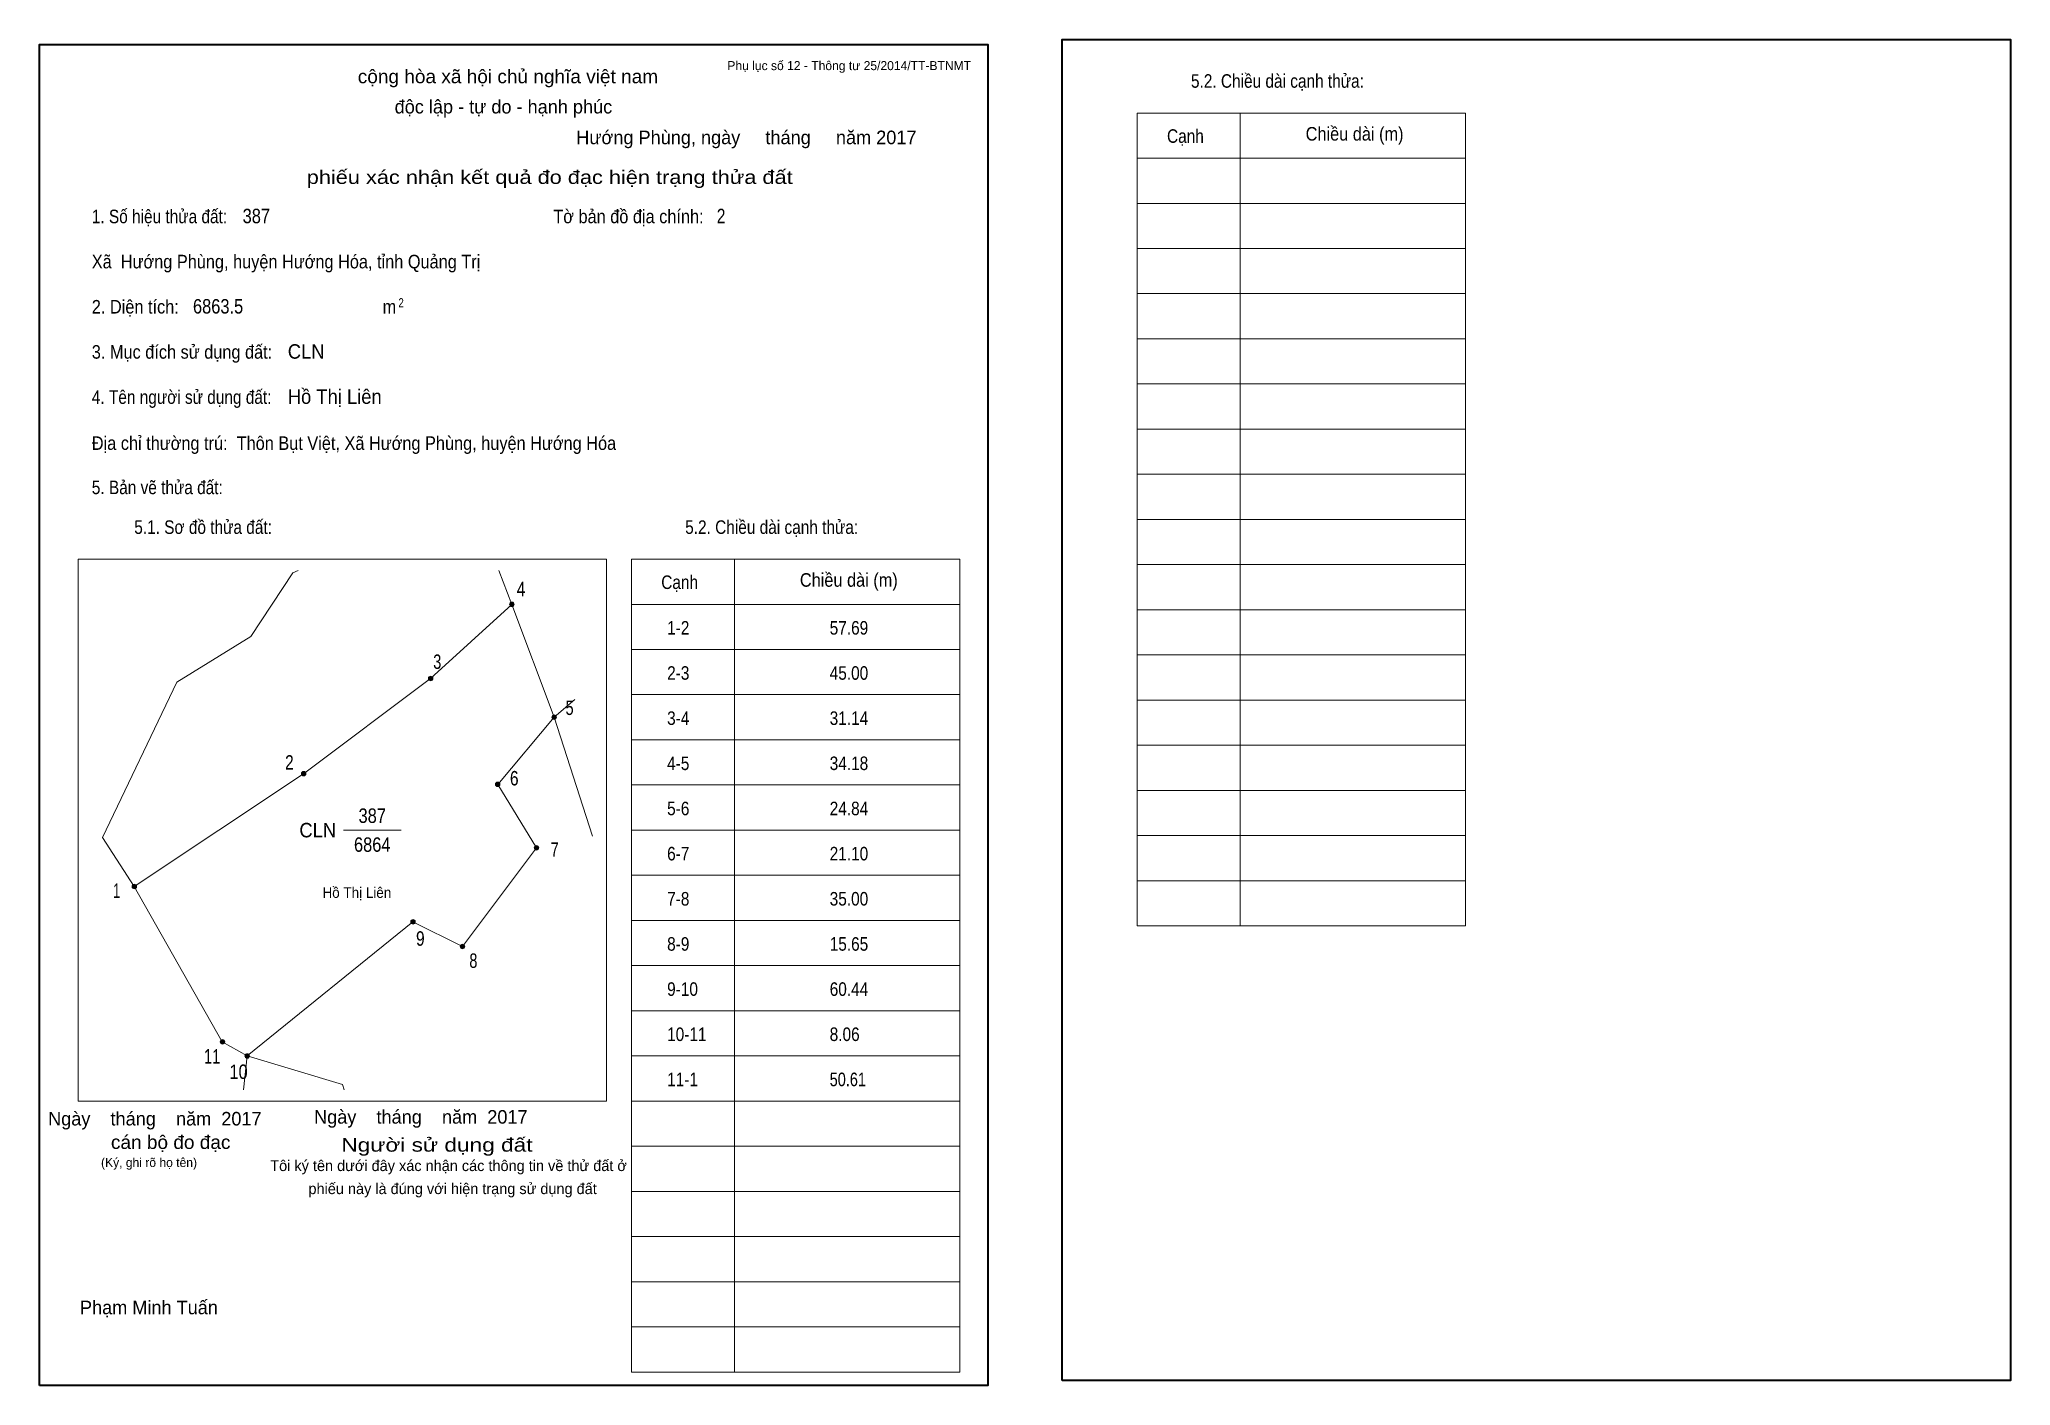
# Model space of a CAD drawing. Header units: centimetres. Extents: x 0 to 43.6, y 0 to 29.8.
import ezdxf
from ezdxf.enums import TextEntityAlignment as Align

# ---------------------------------------------------------------- set-up
doc = ezdxf.new("R2010")
doc.units = ezdxf.units.CM
doc.header["$LTSCALE"] = 0.12
for name, color, linetype in [('30', 7, 'Continuous'), ('34', 7, 'Continuous'), ('62', 7, 'Continuous')]:
    doc.layers.add(name, color=color, linetype=linetype)
for name, color, linetype, lineweight in [('32', 7, 'Continuous', 13), ('33', 7, 'Continuous', 13), ('61', 7, 'Continuous', 13), ('63', 7, 'Continuous', 13)]:
    doc.layers.add(name, color=color, linetype=linetype, lineweight=lineweight)

msp = doc.modelspace()

# ---------------------------------------------------------------- hatches: boundary and pattern name
at = {"layer": '32'}
for points in [[(10.5109, 17.3, 1), (10.4109, 17.3, 1)], [(8.7141, 15.6594, 1), (8.6141, 15.6594, 1)], [(11.4484, 14.8, 1), (11.3484, 14.8, 1)], [(5.9016, 13.55, 1), (5.8016, 13.55, 1)], [(10.1984, 13.3156, 1), (10.0984, 13.3156, 1)], [(11.0578, 11.9094, 1), (10.9578, 11.9094, 1)], [(2.1516, 11.05, 1), (2.0516, 11.05, 1)], [(8.3234, 10.2688, 1), (8.2234, 10.2688, 1)], [(9.4172, 9.7219, 1), (9.3172, 9.7219, 1)], [(4.1047, 7.6125, 1), (4.0047, 7.6125, 1)], [(4.6516, 7.3, 1), (4.5516, 7.3, 1)]]:
    msp.add_hatch(color=256, dxfattribs=at).paths.add_polyline_path(points)

# ---------------------------------------------------------------- linework, layer by layer
for centre in [(10.4609, 17.3), (8.6641, 15.6594), (11.3984, 14.8), (5.8516, 13.55), (10.1484, 13.3156), (11.0078, 11.9094), (2.1016, 11.05), (8.2734, 10.2688), (9.3672, 9.7219), (4.0547, 7.6125), (4.6016, 7.3)]:
    msp.add_circle(centre, 0.05, dxfattribs=at)
at = {"layer": '33'}
msp.add_line((6.73, 12.3), (8.01, 12.3), dxfattribs=at)
at = {"layer": '61'}
for p, q in [((10.17, 18.05), (10.46, 17.3)), ((11.4, 14.8), (11.86, 15.19)), ((11.4, 14.8), (12.25, 12.17)), ((1.4, 12.14), (2.1, 11.05))]:
    msp.add_line(p, q, dxfattribs=at)
for points in [[(1.4, 12.14), (3.04, 15.58), (4.68, 16.59), (5.61, 18), (5.73, 18.05)], [(2.1, 11.05), (5.85, 13.55), (8.66, 15.66), (10.46, 17.3), (11.4, 14.8)], [(11.4, 14.8), (10.15, 13.31), (11.01, 11.91), (9.37, 9.72), (8.27, 10.27), (4.6, 7.3)], [(4.6, 7.3), (4.05, 7.61), (2.1, 11.05)], [(6.75, 6.55), (6.71, 6.67), (4.6, 7.3), (4.52, 6.55)]]:
    msp.add_lwpolyline(points, dxfattribs=at)
at = {"layer": '63'}
for p, q in [((24.31, 28.18), (31.58, 28.18)), ((24.31, 10.18), (24.31, 28.18)), ((26.59, 10.18), (26.59, 28.18)), ((31.58, 10.18), (31.58, 28.18)), ((24.31, 27.18), (31.58, 27.18)), ((24.31, 26.18), (31.58, 26.18)), ((24.31, 25.18), (31.58, 25.18)), ((24.31, 24.18), (31.58, 24.18)), ((24.31, 23.18), (31.58, 23.18)), ((24.31, 22.18), (31.58, 22.18)), ((24.31, 21.18), (31.58, 21.18)), ((24.31, 20.18), (31.58, 20.18)), ((24.31, 19.18), (31.58, 19.18)), ((0.86, 18.3), (12.56, 18.3)), ((0.86, 6.3), (0.86, 18.3)), ((12.56, 6.3), (12.56, 18.3)), ((13.11, 18.3), (20.38, 18.3)), ((13.11, 0.3), (13.11, 18.3)), ((15.39, 0.3), (15.39, 18.3)), ((20.38, 0.3), (20.38, 18.3)), ((24.31, 18.18), (31.58, 18.18)), ((13.11, 17.3), (20.38, 17.3)), ((24.31, 17.18), (31.58, 17.18)), ((13.11, 16.3), (20.38, 16.3)), ((24.31, 16.18), (31.58, 16.18)), ((13.11, 15.3), (20.38, 15.3)), ((24.31, 15.18), (31.58, 15.18)), ((13.11, 14.3), (20.38, 14.3)), ((24.31, 14.18), (31.58, 14.18)), ((13.11, 13.3), (20.38, 13.3)), ((24.31, 13.18), (31.58, 13.18)), ((13.11, 12.3), (20.38, 12.3)), ((24.31, 12.18), (31.58, 12.18)), ((24.31, 12.18), (31.58, 12.18)), ((13.11, 11.3), (20.38, 11.3)), ((24.31, 11.18), (31.58, 11.18)), ((13.11, 10.3), (20.38, 10.3)), ((24.31, 10.18), (31.58, 10.18)), ((13.11, 9.3), (20.38, 9.3)), ((13.11, 8.3), (20.38, 8.3)), ((13.11, 7.3), (20.38, 7.3)), ((0.86, 6.3), (12.56, 6.3)), ((13.11, 6.3), (20.38, 6.3)), ((13.11, 5.3), (20.38, 5.3)), ((13.11, 4.3), (20.38, 4.3)), ((13.11, 3.3), (20.38, 3.3)), ((13.11, 2.3), (20.38, 2.3)), ((13.11, 2.3), (20.38, 2.3)), ((13.11, 1.3), (20.38, 1.3)), ((13.11, 0.3), (20.38, 0.3))]:
    msp.add_line(p, q, dxfattribs=at)
at = {"layer": '63', "lineweight": 35}
for points in [[(0, 0), (0, 29.7), (21, 29.7), (21, 0)], [(22.65, 0.11), (22.65, 29.81), (43.65, 29.81), (43.65, 0.11)]]:
    msp.add_lwpolyline(points, close=True, dxfattribs=at)

# ---------------------------------------------------------------- texts
at = {"layer": '30'}
for s, width, p in [('1-2', 0.85, (13.9, 16.63)), ('57.69', 0.85, (17.5, 16.63)), ('2-3', 0.85, (13.9, 15.63)), ('45.00', 0.85, (17.5, 15.63)), ('3-4', 0.85, (13.9, 14.63)), ('31.14', 0.85, (17.5, 14.63)), ('4-5', 0.85, (13.9, 13.63)), ('34.18', 0.85, (17.5, 13.63)), ('5-6', 0.85, (13.9, 12.63)), ('24.84', 0.85, (17.5, 12.63)), ('6-7', 0.85, (13.9, 11.63)), ('21.10', 0.85, (17.5, 11.63)), ('7-8', 0.85, (13.9, 10.63)), ('35.00', 0.85, (17.5, 10.63)), ('8-9', 0.85, (13.9, 9.63)), ('15.65', 0.85, (17.5, 9.63)), ('9-10', 0.85, (13.9, 8.63)), ('60.44', 0.85, (17.5, 8.63)), ('10-11', 0.85, (13.9, 7.63)), ('8.06', 0.85, (17.5, 7.63)), ('11-1', 0.85, (13.9, 6.63)), ('50.61', 0.8, (17.5, 6.63))]:
    msp.add_text(s, height=0.3, dxfattribs=dict(at, width=width)).set_placement(p)
at = {"layer": '32'}
for s, width, p in [('4', 0.8, (10.665, 17.48)), ('3', 0.75, (8.81, 15.87)), ('5', 0.75, (11.74, 14.85)), ('2', 0.8, (5.535, 13.64)), ('6', 0.8, (10.515, 13.29)), ('7', 0.75, (11.41, 11.71)), ('1', 0.65, (1.71, 10.8)), ('9', 0.8, (8.435, 9.74)), ('8', 0.75, (9.61, 9.25)), ('11', 0.75, (3.825, 7.13)), ('10', 0.85, (4.41, 6.79))]:
    msp.add_text(s, height=0.32, dxfattribs=dict(at, width=width)).set_placement(p, align=Align.CENTER)
at = {"layer": '33', "width": 0.85}
for s, p in [('387', (7.37, 12.46)), ('6864', (7.37, 11.82))]:
    msp.add_text(s, height=0.32, dxfattribs=at).set_placement(p, align=Align.CENTER)
at = {"layer": '33', "width": 0.95}
msp.add_text('CLN', height=0.32, dxfattribs=at).set_placement((6.57, 12.14), align=Align.RIGHT)
at = {"layer": '34'}
for s, width, p in [('387', 0.85, (4.5, 25.74)), ('2', 0.8, (15, 25.74)), ('6863.5', 0.85, (3.4, 23.74)), ('CLN', 0.95, (5.5, 22.74)), ('Hồ Thị Liên', 0.95, (5.5, 21.74))]:
    msp.add_text(s, height=0.32, dxfattribs=dict(at, width=width)).set_placement(p)
at = {"layer": '62', "width": 0.95}
msp.add_text('Hồ Thị Liên', height=0.2344, dxfattribs=at).set_placement((7.03, 10.8), align=Align.CENTER)
at = {"layer": '63'}
for s, height, p in [('Phụ lục số 12 - Thông tư 25/2014/TT-BTNMT', 0.2, (20.63, 29.13)), ('Ngày    tháng    năm  2017', 0.3, (10.81, 5.8)), ('Ngày    tháng    năm  2017', 0.3, (4.92, 5.76)), ('(Ký, ghi rõ họ tên)', 0.2, (3.49, 4.84))]:
    msp.add_text(s, height=height, dxfattribs=at).set_placement(p, align=Align.RIGHT)
at = {"layer": '63', "width": 1.05}
msp.add_text('cộng hòa xã hội chủ nghĩa việt nam', height=0.3, dxfattribs=at).set_placement((10.375, 28.84), align=Align.CENTER)
at = {"layer": '63'}
for s, height, width, p in [('5.2. Chiều dài cạnh thửa:', 0.3, 0.85, (25.5, 28.74)), ('Cạnh', 0.3, 0.85, (24.97, 27.52)), ('Chiều dài (m)', 0.3, 0.9, (28.04, 27.57)), ('1. Số hiệu thửa đất:', 0.3, 0.85, (1.16, 25.74)), ('Tờ bản đồ địa chính:', 0.3, 0.9, (11.38, 25.74)), ('Xã  Hướng Phùng, huyện Hướng Hóa, tỉnh Quảng Trị', 0.3, 0.9, (1.16, 24.74)), ('2. Diện tích:', 0.3, 0.9, (1.16, 23.74)), ('2', 0.2, 0.8, (7.95, 23.88)), ('m', 0.3, 0.9, (7.6, 23.74)), ('3. Mục đích sử dụng đất:', 0.3, 0.9, (1.16, 22.74)), ('4. Tên người sử dụng đất:', 0.3, 0.85, (1.16, 21.74)), ('Địa chỉ thường trú:  Thôn Bụt Việt, Xã Hướng Phùng, huyện Hướng Hóa', 0.3, 0.9, (1.16, 20.72)), ('5. Bản vẽ thửa đất:', 0.3, 0.85, (1.16, 19.74)), ('5.1. Sơ đồ thửa đất:', 0.3, 0.85, (2.1, 18.86)), ('5.2. Chiều dài cạnh thửa:', 0.3, 0.85, (14.3, 18.86)), ('Cạnh', 0.3, 0.85, (13.77, 17.64)), ('Chiều dài (m)', 0.3, 0.9, (16.84, 17.69))]:
    msp.add_text(s, height=height, dxfattribs=dict(at, width=width)).set_placement(p)
for s, height, p in [('độc lập - tự do - hạnh phúc', 0.3, (10.275, 28.17)), ('Hướng Phùng, ngày     tháng     năm 2017', 0.3, (15.655, 27.49)), ('Tôi ký tên dưới đây xác nhận các thông tin về thử đất ở ', 0.24, (9.105, 4.75)), ('phiếu này là đúng với hiện trạng sử dụng đất', 0.24, (9.15, 4.24)), ('Phạm Minh Tuấn', 0.3, (2.425, 1.58))]:
    msp.add_text(s, height=height, dxfattribs=at).set_placement(p, align=Align.CENTER)
for s, width, p in [('phiếu xác nhận kết quả đo đạc hiện trạng thửa đất', 1.2, (16.68, 26.61)), ('cán bộ đo đạc', 1.05, (4.23, 5.24)), ('Người sử dụng đất', 1.25, (10.92, 5.18))]:
    msp.add_text(s, height=0.3, dxfattribs=dict(at, width=width)).set_placement(p, align=Align.RIGHT)

doc.saveas('drawing.dxf')
